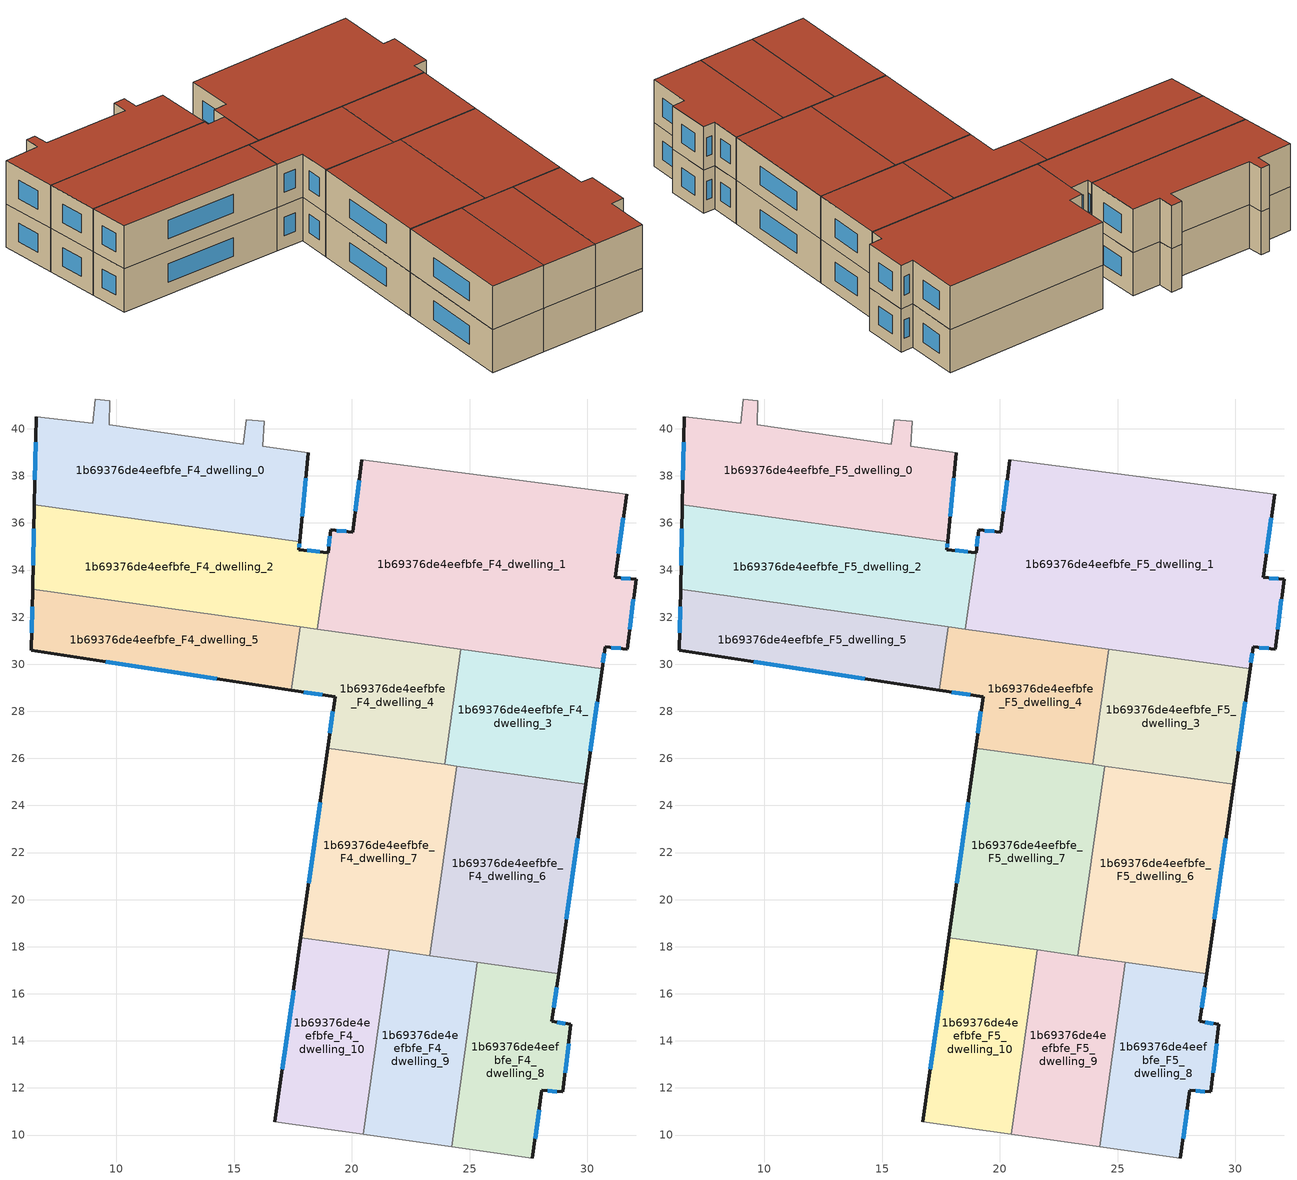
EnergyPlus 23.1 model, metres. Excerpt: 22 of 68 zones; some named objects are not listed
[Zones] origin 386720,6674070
1b69376de4eefbfe_F4_dwelling_0
 floor to 1b69376de4eefbfe_F3_dwelling_0 (EU_floor_Construction): 16.28,40.32 16.2,39.26 18.14,38.99 17.78,35.2 6.52,36.78 6.59,40.5 9,40.24 9.11,41.27 9.71,41.19 9.68,40.17 15.39,39.35 15.51,40.39 z12
 wall outside (EU_wall_Construction): 17.78,35.2 18.14,38.99 / 6.59,40.5 6.52,36.78 z12:15
 wall adiabatic (EU_wall_Construction): 18.14,38.99 16.2,39.26 16.28,40.32 15.51,40.39 15.39,39.35 9.68,40.17 9.71,41.19 9.11,41.27 9,40.24 6.59,40.5 z12:15
 wall to 1b69376de4eefbfe_F4_dwelling_2 (EU_wall_Construction): 6.52,36.78 17.78,35.2 z12:15
 window (EU_Window_Construction): 17.88,36.28 18.03,37.91 / 6.57,39.44 6.54,37.84 z12.86:14.14
1b69376de4eefbfe_F4_dwelling_1
 floor to 1b69376de4eefbfe_F3_dwelling_1 (EU_floor_Construction): 31.67,37.22 31.18,33.69 32.07,33.6 31.69,30.64 30.76,30.73 30.63,29.8 18.54,31.5 18.99,34.74 19.09,35.71 20.03,35.62 20.41,38.69 z12
 wall outside (EU_wall_Construction): 30.63,29.8 30.76,30.73 31.69,30.64 32.07,33.6 31.18,33.69 31.67,37.22 / 20.41,38.69 20.03,35.62 19.09,35.71 18.99,34.74 z12:15
 wall to 1b69376de4eefbfe_F4_dwelling_2 (EU_wall_Construction): 18.99,34.74 18.54,31.5 z12:15
 wall adiabatic (EU_wall_Construction): 31.67,37.22 20.41,38.69 z12:15
 wall to 1b69376de4eefbfe_F4_dwelling_4 (EU_wall_Construction): 18.54,31.5 24.62,30.64 z12:15
 wall to 1b69376de4eefbfe_F4_dwelling_3 (EU_wall_Construction): 24.63,30.64 30.63,29.8 z12:15
 window (EU_Window_Construction): 31.32,34.7 31.53,36.21 / 31.81,33.63 31.43,33.66 / 31.8,31.49 31.96,32.76 / 31.03,30.71 31.43,30.67 / 30.66,30.07 30.72,30.47 / 19.06,35.43 19.02,35.02 / 19.76,35.64 19.36,35.68 / 20.3,37.81 20.14,36.49 z12.86:14.14
1b69376de4eefbfe_F4_dwelling_10
 floor to 1b69376de4eefbfe_F3_dwelling_10 (EU_floor_Construction): 21.58,17.86 20.49,10.03 16.73,10.55 17.84,18.39 z12
 wall outside (EU_wall_Construction): 17.84,18.39 16.73,10.55 z12:15
 wall to 1b69376de4eefbfe_F4_dwelling_9 (EU_wall_Construction): 20.49,10.03 21.58,17.86 z12:15
 wall adiabatic (EU_wall_Construction): 16.73,10.55 20.49,10.03 z12:15
 wall to 1b69376de4eefbfe_F4_dwelling_7 (EU_wall_Construction): 21.58,17.86 17.84,18.39 z12:15
 window (EU_Window_Construction): 17.52,16.15 17.05,12.79 z12.86:14.14
1b69376de4eefbfe_F4_dwelling_2
 floor to 1b69376de4eefbfe_F3_dwelling_2 (EU_floor_Construction): 17.78,35.2 17.75,34.87 18.99,34.74 18.54,31.5 6.44,33.19 6.52,36.78 z12
 wall outside (EU_wall_Construction): 6.52,36.78 6.44,33.19 / 18.99,34.74 17.75,34.87 17.78,35.2 z12:15
 wall to 1b69376de4eefbfe_F4_dwelling_5 (EU_wall_Construction): 6.44,33.19 17.8,31.6 z12:15
 wall to 1b69376de4eefbfe_F4_dwelling_4 (EU_wall_Construction): 17.8,31.6 18.54,31.5 z12:15
 window (EU_Window_Construction): 6.5,35.75 6.46,34.21 / 17.76,34.97 17.77,35.11 / 18.64,34.78 18.1,34.83 z12.86:14.14
1b69376de4eefbfe_F4_dwelling_3
 floor to 1b69376de4eefbfe_F3_dwelling_3 (EU_floor_Construction): 30.63,29.8 29.93,24.91 23.94,25.74 24.62,30.64 z12
 wall outside (EU_wall_Construction): 29.93,24.91 30.63,29.8 z12:15
 wall to 1b69376de4eefbfe_F4_dwelling_4 (EU_wall_Construction): 24.62,30.64 23.94,25.74 z12:15
 wall to 1b69376de4eefbfe_F4_dwelling_6 (EU_wall_Construction): 24.44,25.67 29.93,24.91 z12:15
 wall to 1b69376de4eefbfe_F4_dwelling_7 (EU_wall_Construction): 23.94,25.74 24.44,25.67 z12:15
 window (EU_Window_Construction): 30.13,26.3 30.43,28.4 z12.86:14.14
1b69376de4eefbfe_F4_dwelling_4
 floor to 1b69376de4eefbfe_F3_dwelling_4 (EU_floor_Construction): 24.62,30.64 23.94,25.74 18.97,26.44 19.28,28.62 17.42,28.9 17.8,31.6 z12
 wall outside (EU_wall_Construction): 17.42,28.9 19.28,28.62 18.97,26.44 z12:15
 wall to 1b69376de4eefbfe_F4_dwelling_5 (EU_wall_Construction): 17.8,31.6 17.42,28.9 z12:15
 wall to 1b69376de4eefbfe_F4_dwelling_7 (EU_wall_Construction): 18.97,26.44 23.94,25.74 z12:15
 window (EU_Window_Construction): 19.19,27.99 19.06,27.06 / 17.95,28.82 18.75,28.7 z12.86:14.14
1b69376de4eefbfe_F4_dwelling_5
 floor to 1b69376de4eefbfe_F3_dwelling_5 (EU_floor_Construction): 17.8,31.6 17.42,28.9 6.39,30.59 6.44,33.19 z12
 wall outside (EU_wall_Construction): 6.44,33.19 6.39,30.59 17.42,28.9 z12:15
 window (EU_Window_Construction): 6.43,32.45 6.41,31.34 / 9.54,30.11 14.27,29.39 z12.86:14.14
1b69376de4eefbfe_F4_dwelling_6
 floor to 1b69376de4eefbfe_F3_dwelling_6 (EU_floor_Construction): 29.93,24.91 28.78,16.86 23.32,17.62 24.44,25.67 z12
 wall outside (EU_wall_Construction): 28.78,16.86 29.93,24.91 z12:15
 wall to 1b69376de4eefbfe_F4_dwelling_7 (EU_wall_Construction): 24.44,25.67 23.32,17.62 z12:15
 wall to 1b69376de4eefbfe_F4_dwelling_8 (EU_wall_Construction): 25.33,17.34 28.78,16.86 z12:15
 wall to 1b69376de4eefbfe_F4_dwelling_9 (EU_wall_Construction): 23.32,17.62 25.33,17.34 z12:15
 window (EU_Window_Construction): 29.11,19.16 29.6,22.61 z12.86:14.14
1b69376de4eefbfe_F4_dwelling_7
 floor to 1b69376de4eefbfe_F3_dwelling_7 (EU_floor_Construction): 24.44,25.67 23.32,17.62 17.84,18.39 18.97,26.44 z12
 wall outside (EU_wall_Construction): 18.97,26.44 17.84,18.39 z12:15
 wall to 1b69376de4eefbfe_F4_dwelling_9 (EU_wall_Construction): 21.58,17.86 23.32,17.62 z12:15
 window (EU_Window_Construction): 18.65,24.14 18.16,20.69 z12.86:14.14
1b69376de4eefbfe_F4_dwelling_8
 floor to 1b69376de4eefbfe_F3_dwelling_8 (EU_floor_Construction): 28.78,16.86 28.49,14.83 29.31,14.7 28.96,11.83 28.07,11.89 27.66,9.03 24.24,9.5 25.33,17.34 z12
 wall outside (EU_wall_Construction): 27.66,9.03 28.07,11.89 28.96,11.83 29.31,14.7 28.49,14.83 28.78,16.86 z12:15
 wall adiabatic (EU_wall_Construction): 24.24,9.5 27.66,9.03 z12:15
 wall to 1b69376de4eefbfe_F4_dwelling_9 (EU_wall_Construction): 25.33,17.34 24.24,9.5 z12:15
 window (EU_Window_Construction): 29.06,12.65 29.21,13.88 / 28.33,11.88 28.7,11.85 / 27.78,9.84 27.96,11.07 / 28.57,15.41 28.7,16.28 / 29.07,14.74 28.72,14.79 z12.86:14.14
1b69376de4eefbfe_F4_dwelling_9
 floor to 1b69376de4eefbfe_F3_dwelling_9 (EU_floor_Construction): 25.33,17.34 24.24,9.5 20.49,10.03 21.58,17.86 z12
 wall adiabatic (EU_wall_Construction): 20.49,10.03 24.24,9.5 z12:15
1b69376de4eefbfe_F5_dwelling_0
 floor to 1b69376de4eefbfe_F4_dwelling_0 (EU_floor_Construction): 16.28,40.32 16.2,39.26 18.14,38.99 17.78,35.2 6.52,36.78 6.59,40.5 9,40.24 9.11,41.27 9.71,41.19 9.68,40.17 15.39,39.35 15.51,40.39 z15
 wall outside (EU_wall_Construction): 17.78,35.2 18.14,38.99 / 6.59,40.5 6.52,36.78 z15:18
 wall adiabatic (EU_wall_Construction): 18.14,38.99 16.2,39.26 16.28,40.32 15.51,40.39 15.39,39.35 9.68,40.17 9.71,41.19 9.11,41.27 9,40.24 6.59,40.5 z15:18
 wall to 1b69376de4eefbfe_F5_dwelling_2 (EU_wall_Construction): 6.52,36.78 17.78,35.2 z15:18
 window (EU_Window_Construction): 17.88,36.28 18.03,37.91 / 6.57,39.44 6.54,37.84 z15.86:17.14
 roof outside (EU_roof_Construction): 17.78,35.2 18.14,38.99 16.2,39.26 16.28,40.32 15.51,40.39 15.39,39.35 9.68,40.17 9.71,41.19 9.11,41.27 9,40.24 6.59,40.5 6.52,36.78 z18
1b69376de4eefbfe_F5_dwelling_1
 floor to 1b69376de4eefbfe_F4_dwelling_1 (EU_floor_Construction): 31.67,37.22 31.18,33.69 32.07,33.6 31.69,30.64 30.76,30.73 30.63,29.8 18.54,31.5 18.99,34.74 19.09,35.71 20.03,35.62 20.41,38.69 z15
 wall outside (EU_wall_Construction): 30.63,29.8 30.76,30.73 31.69,30.64 32.07,33.6 31.18,33.69 31.67,37.22 / 20.41,38.69 20.03,35.62 19.09,35.71 18.99,34.74 z15:18
 wall to 1b69376de4eefbfe_F5_dwelling_2 (EU_wall_Construction): 18.99,34.74 18.54,31.5 z15:18
 wall adiabatic (EU_wall_Construction): 31.67,37.22 20.41,38.69 z15:18
 wall to 1b69376de4eefbfe_F5_dwelling_4 (EU_wall_Construction): 18.54,31.5 24.62,30.64 z15:18
 wall to 1b69376de4eefbfe_F5_dwelling_3 (EU_wall_Construction): 24.63,30.64 30.63,29.8 z15:18
 window (EU_Window_Construction): 31.32,34.7 31.53,36.21 / 31.81,33.63 31.43,33.66 / 31.8,31.49 31.96,32.76 / 31.03,30.71 31.43,30.67 / 30.66,30.07 30.72,30.47 / 19.06,35.43 19.02,35.02 / 19.76,35.64 19.36,35.68 / 20.3,37.81 20.14,36.49 z15.86:17.14
 roof outside (EU_roof_Construction): 31.69,30.64 32.07,33.6 31.18,33.69 31.67,37.22 20.41,38.69 20.03,35.62 19.09,35.71 18.99,34.74 18.54,31.5 30.63,29.8 30.76,30.73 z18
1b69376de4eefbfe_F5_dwelling_10
 floor to 1b69376de4eefbfe_F4_dwelling_10 (EU_floor_Construction): 21.58,17.86 20.49,10.03 16.73,10.55 17.84,18.39 z15
 wall outside (EU_wall_Construction): 17.84,18.39 16.73,10.55 z15:18
 wall to 1b69376de4eefbfe_F5_dwelling_9 (EU_wall_Construction): 20.49,10.03 21.58,17.86 z15:18
 wall adiabatic (EU_wall_Construction): 16.73,10.55 20.49,10.03 z15:18
 wall to 1b69376de4eefbfe_F5_dwelling_7 (EU_wall_Construction): 21.58,17.86 17.84,18.39 z15:18
 window (EU_Window_Construction): 17.52,16.15 17.05,12.79 z15.86:17.14
 roof outside (EU_roof_Construction): 20.49,10.03 21.58,17.86 17.84,18.39 16.73,10.55 z18
1b69376de4eefbfe_F5_dwelling_2
 floor to 1b69376de4eefbfe_F4_dwelling_2 (EU_floor_Construction): 17.78,35.2 17.75,34.87 18.99,34.74 18.54,31.5 6.44,33.19 6.52,36.78 z15
 wall outside (EU_wall_Construction): 6.52,36.78 6.44,33.19 / 18.99,34.74 17.75,34.87 17.78,35.2 z15:18
 wall to 1b69376de4eefbfe_F5_dwelling_5 (EU_wall_Construction): 6.44,33.19 17.8,31.6 z15:18
 wall to 1b69376de4eefbfe_F5_dwelling_4 (EU_wall_Construction): 17.8,31.6 18.54,31.5 z15:18
 window (EU_Window_Construction): 6.5,35.75 6.46,34.21 / 17.76,34.97 17.77,35.11 / 18.64,34.78 18.1,34.83 z15.86:17.14
 roof outside (EU_roof_Construction): 18.54,31.5 18.99,34.74 17.75,34.87 17.78,35.2 6.52,36.78 6.44,33.19 z18
1b69376de4eefbfe_F5_dwelling_3
 floor to 1b69376de4eefbfe_F4_dwelling_3 (EU_floor_Construction): 30.63,29.8 29.93,24.91 23.94,25.74 24.62,30.64 z15
 wall outside (EU_wall_Construction): 29.93,24.91 30.63,29.8 z15:18
 wall to 1b69376de4eefbfe_F5_dwelling_4 (EU_wall_Construction): 24.62,30.64 23.94,25.74 z15:18
 wall to 1b69376de4eefbfe_F5_dwelling_6 (EU_wall_Construction): 24.44,25.67 29.93,24.91 z15:18
 wall to 1b69376de4eefbfe_F5_dwelling_7 (EU_wall_Construction): 23.94,25.74 24.44,25.67 z15:18
 window (EU_Window_Construction): 30.13,26.3 30.43,28.4 z15.86:17.14
 roof outside (EU_roof_Construction): 29.93,24.91 30.63,29.8 24.62,30.64 23.94,25.74 z18
1b69376de4eefbfe_F5_dwelling_4
 floor to 1b69376de4eefbfe_F4_dwelling_4 (EU_floor_Construction): 24.62,30.64 23.94,25.74 18.97,26.44 19.28,28.62 17.42,28.9 17.8,31.6 z15
 wall outside (EU_wall_Construction): 17.42,28.9 19.28,28.62 18.97,26.44 z15:18
 wall to 1b69376de4eefbfe_F5_dwelling_5 (EU_wall_Construction): 17.8,31.6 17.42,28.9 z15:18
 wall to 1b69376de4eefbfe_F5_dwelling_7 (EU_wall_Construction): 18.97,26.44 23.94,25.74 z15:18
 window (EU_Window_Construction): 19.19,27.99 19.06,27.06 / 17.95,28.82 18.75,28.7 z15.86:17.14
 roof outside (EU_roof_Construction): 23.94,25.74 24.62,30.64 17.8,31.6 17.42,28.9 19.28,28.62 18.97,26.44 z18
1b69376de4eefbfe_F5_dwelling_5
 floor to 1b69376de4eefbfe_F4_dwelling_5 (EU_floor_Construction): 17.8,31.6 17.42,28.9 6.39,30.59 6.44,33.19 z15
 wall outside (EU_wall_Construction): 6.44,33.19 6.39,30.59 17.42,28.9 z15:18
 window (EU_Window_Construction): 6.43,32.45 6.41,31.34 / 9.54,30.11 14.27,29.39 z15.86:17.14
 roof outside (EU_roof_Construction): 17.42,28.9 17.8,31.6 6.44,33.19 6.39,30.59 z18
1b69376de4eefbfe_F5_dwelling_6
 floor to 1b69376de4eefbfe_F4_dwelling_6 (EU_floor_Construction): 29.93,24.91 28.78,16.86 23.32,17.62 24.44,25.67 z15
 wall outside (EU_wall_Construction): 28.78,16.86 29.93,24.91 z15:18
 wall to 1b69376de4eefbfe_F5_dwelling_7 (EU_wall_Construction): 24.44,25.67 23.32,17.62 z15:18
 wall to 1b69376de4eefbfe_F5_dwelling_8 (EU_wall_Construction): 25.33,17.34 28.78,16.86 z15:18
 wall to 1b69376de4eefbfe_F5_dwelling_9 (EU_wall_Construction): 23.32,17.62 25.33,17.34 z15:18
 window (EU_Window_Construction): 29.11,19.16 29.6,22.61 z15.86:17.14
 roof outside (EU_roof_Construction): 28.78,16.86 29.93,24.91 24.44,25.67 23.32,17.62 z18
1b69376de4eefbfe_F5_dwelling_7
 floor to 1b69376de4eefbfe_F4_dwelling_7 (EU_floor_Construction): 24.44,25.67 23.32,17.62 17.84,18.39 18.97,26.44 z15
 wall outside (EU_wall_Construction): 18.97,26.44 17.84,18.39 z15:18
 wall to 1b69376de4eefbfe_F5_dwelling_9 (EU_wall_Construction): 21.58,17.86 23.32,17.62 z15:18
 window (EU_Window_Construction): 18.65,24.14 18.16,20.69 z15.86:17.14
 roof outside (EU_roof_Construction): 23.32,17.62 24.44,25.67 18.97,26.44 17.84,18.39 z18
1b69376de4eefbfe_F5_dwelling_8
 floor to 1b69376de4eefbfe_F4_dwelling_8 (EU_floor_Construction): 28.78,16.86 28.49,14.83 29.31,14.7 28.96,11.83 28.07,11.89 27.66,9.03 24.24,9.5 25.33,17.34 z15
 wall outside (EU_wall_Construction): 27.66,9.03 28.07,11.89 28.96,11.83 29.31,14.7 28.49,14.83 28.78,16.86 z15:18
 wall adiabatic (EU_wall_Construction): 24.24,9.5 27.66,9.03 z15:18
 wall to 1b69376de4eefbfe_F5_dwelling_9 (EU_wall_Construction): 25.33,17.34 24.24,9.5 z15:18
 window (EU_Window_Construction): 29.06,12.65 29.21,13.88 / 28.33,11.88 28.7,11.85 / 27.78,9.84 27.96,11.07 / 28.57,15.41 28.7,16.28 / 29.07,14.74 28.72,14.79 z15.86:17.14
 roof outside (EU_roof_Construction): 27.66,9.03 28.07,11.89 28.96,11.83 29.31,14.7 28.49,14.83 28.78,16.86 25.33,17.34 24.24,9.5 z18
1b69376de4eefbfe_F5_dwelling_9
 floor to 1b69376de4eefbfe_F4_dwelling_9 (EU_floor_Construction): 25.33,17.34 24.24,9.5 20.49,10.03 21.58,17.86 z15
 wall adiabatic (EU_wall_Construction): 20.49,10.03 24.24,9.5 z15:18
 roof outside (EU_roof_Construction): 24.24,9.5 25.33,17.34 21.58,17.86 20.49,10.03 z18
[Building]
EU S2 Campaign: North Axis=0; Terrain=City; Solar Distribution=FullExterior
[Site:Location]
Helsinki-Vantaa.AP: Latitude=60.317; Longitude=24.963; Time Zone=2; Elevation=54.6
[SizingPeriod:WeatherFileDays]
AnnualSizingPeriod: Begin Month=1; Begin Day of Month=1; End Month=12; End Day of Month=31; Day of Week for Start Day=Monday; Use Weather File Daylight Saving Period=No; Use Weather File Rain and Snow Indicators=No
[MATERIAL]
EU_InternalMass_Material: Roughness=MediumRough; Thickness=0.1; Conductivity=1; Density=1800; Specific Heat=900; Thermal Absorptance=0.9; Solar Absorptance=0.7; Visible Absorptance=0.7
[MATERIAL:NOMASS] Roughness=MediumRough; Thermal Absorptance=0.9; Solar Absorptance=0.7; Visible Absorptance=0.7
Name | Thermal Resistance
EU_wall_NoMass | 1.10183
EU_roof_NoMass; EU_floor_NoMass | 1.70606
[WINDOWMATERIAL:SIMPLEGLAZINGSYSTEM]
EU_Window_SimpleGlazing: UFactor=3.11035; Solar Heat Gain Coefficient=0.8; Visible Transmittance=0.8
[CONSTRUCTION]
EU_wall_Construction: EU_wall_NoMass
EU_roof_Construction: EU_roof_NoMass
EU_floor_Construction: EU_floor_NoMass
EU_Window_Construction: EU_Window_SimpleGlazing
EU_InternalMass_Construction: EU_InternalMass_Material
[ZONE] Type=1; Multiplier=1; Ceiling Height=autocalculate; Floor Area=autocalculate; Part of Total Floor Area=Yes
Name | Volume
1b69376de4eefbfe_F4_dwelling_0; 1b69376de4eefbfe_F5_dwelling_0 | 135.052
1b69376de4eefbfe_F4_dwelling_1; 1b69376de4eefbfe_F5_dwelling_1 | 272.368
1b69376de4eefbfe_F4_dwelling_10; 1b69376de4eefbfe_F5_dwelling_10 | 89.8799
1b69376de4eefbfe_F4_dwelling_2; 1b69376de4eefbfe_F5_dwelling_2 | 131.752
1b69376de4eefbfe_F4_dwelling_3; 1b69376de4eefbfe_F5_dwelling_3 | 89.8623
1b69376de4eefbfe_F4_dwelling_4; 1b69376de4eefbfe_F5_dwelling_4 | 89.8608
1b69376de4eefbfe_F4_dwelling_5; 1b69376de4eefbfe_F5_dwelling_5 | 89.8982
1b69376de4eefbfe_F4_dwelling_6; 1b69376de4eefbfe_F5_dwelling_6 | 134.775
1b69376de4eefbfe_F4_dwelling_7; 1b69376de4eefbfe_F5_dwelling_7 | 134.815
1b69376de4eefbfe_F4_dwelling_8; 1b69376de4eefbfe_F5_dwelling_8 | 89.8513
1b69376de4eefbfe_F4_dwelling_9; 1b69376de4eefbfe_F5_dwelling_9 | 89.8645
[INTERNALMASS] Construction=EU_InternalMass_Construction
Name | Zone or ZoneList | Surface Area
1b69376de4eefbfe_F4_dwelling_0_EU_InternalMass | 1b69376de4eefbfe_F4_dwelling_0 | 45.0171
1b69376de4eefbfe_F4_dwelling_1_EU_InternalMass | 1b69376de4eefbfe_F4_dwelling_1 | 90.7893
1b69376de4eefbfe_F4_dwelling_2_EU_InternalMass | 1b69376de4eefbfe_F4_dwelling_2 | 43.9175
1b69376de4eefbfe_F4_dwelling_3_EU_InternalMass | 1b69376de4eefbfe_F4_dwelling_3 | 29.9541
1b69376de4eefbfe_F4_dwelling_4_EU_InternalMass | 1b69376de4eefbfe_F4_dwelling_4 | 29.9517
1b69376de4eefbfe_F4_dwelling_5_EU_InternalMass | 1b69376de4eefbfe_F4_dwelling_5 | 29.9643
1b69376de4eefbfe_F4_dwelling_6_EU_InternalMass | 1b69376de4eefbfe_F4_dwelling_6 | 44.9249
1b69376de4eefbfe_F4_dwelling_7_EU_InternalMass | 1b69376de4eefbfe_F4_dwelling_7 | 44.9383
1b69376de4eefbfe_F4_dwelling_8_EU_InternalMass | 1b69376de4eefbfe_F4_dwelling_8 | 29.9503
1b69376de4eefbfe_F4_dwelling_9_EU_InternalMass | 1b69376de4eefbfe_F4_dwelling_9 | 29.9548
1b69376de4eefbfe_F4_dwelling_10_EU_InternalMass | 1b69376de4eefbfe_F4_dwelling_10 | 29.9597
1b69376de4eefbfe_F5_dwelling_0_EU_InternalMass | 1b69376de4eefbfe_F5_dwelling_0 | 45.0171
1b69376de4eefbfe_F5_dwelling_1_EU_InternalMass | 1b69376de4eefbfe_F5_dwelling_1 | 90.7893
1b69376de4eefbfe_F5_dwelling_2_EU_InternalMass | 1b69376de4eefbfe_F5_dwelling_2 | 43.9175
1b69376de4eefbfe_F5_dwelling_3_EU_InternalMass | 1b69376de4eefbfe_F5_dwelling_3 | 29.9541
1b69376de4eefbfe_F5_dwelling_4_EU_InternalMass | 1b69376de4eefbfe_F5_dwelling_4 | 29.9517
1b69376de4eefbfe_F5_dwelling_5_EU_InternalMass | 1b69376de4eefbfe_F5_dwelling_5 | 29.9643
1b69376de4eefbfe_F5_dwelling_6_EU_InternalMass | 1b69376de4eefbfe_F5_dwelling_6 | 44.9249
1b69376de4eefbfe_F5_dwelling_7_EU_InternalMass | 1b69376de4eefbfe_F5_dwelling_7 | 44.9383
1b69376de4eefbfe_F5_dwelling_8_EU_InternalMass | 1b69376de4eefbfe_F5_dwelling_8 | 29.9503
1b69376de4eefbfe_F5_dwelling_9_EU_InternalMass | 1b69376de4eefbfe_F5_dwelling_9 | 29.9548
1b69376de4eefbfe_F5_dwelling_10_EU_InternalMass | 1b69376de4eefbfe_F5_dwelling_10 | 29.9597
[OTHEREQUIPMENT] Fuel Type=Electricity; Design Level Calculation Method=Watts/Area; Power per Zone Floor Area=1; Fraction Latent=0; Fraction Radiant=0; Fraction Lost=0; Carbon Dioxide Generation Rate=0; EndUse Subcategory=EU_Step8_InternalGains
Name | Zone or ZoneList or Space or SpaceList | Schedule
EU_Step8_InternalGain_1b69376de4eefbfe_F4_dwelling_0_f000 | 1b69376de4eefbfe_F4_dwelling_0 | EU_Step8_GainSchedule_1b69376de4eefbfe_F4_dwelling_0_f000
EU_Step8_InternalGain_1b69376de4eefbfe_F4_dwelling_1_f000 | 1b69376de4eefbfe_F4_dwelling_1 | EU_Step8_GainSchedule_1b69376de4eefbfe_F4_dwelling_1_f000
EU_Step8_InternalGain_1b69376de4eefbfe_F4_dwelling_2_f000 | 1b69376de4eefbfe_F4_dwelling_2 | EU_Step8_GainSchedule_1b69376de4eefbfe_F4_dwelling_2_f000
EU_Step8_InternalGain_1b69376de4eefbfe_F4_dwelling_3_f000 | 1b69376de4eefbfe_F4_dwelling_3 | EU_Step8_GainSchedule_1b69376de4eefbfe_F4_dwelling_3_f000
EU_Step8_InternalGain_1b69376de4eefbfe_F4_dwelling_4_f000 | 1b69376de4eefbfe_F4_dwelling_4 | EU_Step8_GainSchedule_1b69376de4eefbfe_F4_dwelling_4_f000
EU_Step8_InternalGain_1b69376de4eefbfe_F4_dwelling_5_f000 | 1b69376de4eefbfe_F4_dwelling_5 | EU_Step8_GainSchedule_1b69376de4eefbfe_F4_dwelling_5_f000
EU_Step8_InternalGain_1b69376de4eefbfe_F4_dwelling_6_f000 | 1b69376de4eefbfe_F4_dwelling_6 | EU_Step8_GainSchedule_1b69376de4eefbfe_F4_dwelling_6_f000
EU_Step8_InternalGain_1b69376de4eefbfe_F4_dwelling_7_f000 | 1b69376de4eefbfe_F4_dwelling_7 | EU_Step8_GainSchedule_1b69376de4eefbfe_F4_dwelling_7_f000
EU_Step8_InternalGain_1b69376de4eefbfe_F4_dwelling_8_f000 | 1b69376de4eefbfe_F4_dwelling_8 | EU_Step8_GainSchedule_1b69376de4eefbfe_F4_dwelling_8_f000
EU_Step8_InternalGain_1b69376de4eefbfe_F4_dwelling_9_f000 | 1b69376de4eefbfe_F4_dwelling_9 | EU_Step8_GainSchedule_1b69376de4eefbfe_F4_dwelling_9_f000
EU_Step8_InternalGain_1b69376de4eefbfe_F4_dwelling_10_f000 | 1b69376de4eefbfe_F4_dwelling_10 | EU_Step8_GainSchedule_1b69376de4eefbfe_F4_dwelling_10_f000
EU_Step8_InternalGain_1b69376de4eefbfe_F5_dwelling_0_f000 | 1b69376de4eefbfe_F5_dwelling_0 | EU_Step8_GainSchedule_1b69376de4eefbfe_F5_dwelling_0_f000
EU_Step8_InternalGain_1b69376de4eefbfe_F5_dwelling_1_f000 | 1b69376de4eefbfe_F5_dwelling_1 | EU_Step8_GainSchedule_1b69376de4eefbfe_F5_dwelling_1_f000
EU_Step8_InternalGain_1b69376de4eefbfe_F5_dwelling_2_f000 | 1b69376de4eefbfe_F5_dwelling_2 | EU_Step8_GainSchedule_1b69376de4eefbfe_F5_dwelling_2_f000
EU_Step8_InternalGain_1b69376de4eefbfe_F5_dwelling_3_f000 | 1b69376de4eefbfe_F5_dwelling_3 | EU_Step8_GainSchedule_1b69376de4eefbfe_F5_dwelling_3_f000
EU_Step8_InternalGain_1b69376de4eefbfe_F5_dwelling_4_f000 | 1b69376de4eefbfe_F5_dwelling_4 | EU_Step8_GainSchedule_1b69376de4eefbfe_F5_dwelling_4_f000
EU_Step8_InternalGain_1b69376de4eefbfe_F5_dwelling_5_f000 | 1b69376de4eefbfe_F5_dwelling_5 | EU_Step8_GainSchedule_1b69376de4eefbfe_F5_dwelling_5_f000
EU_Step8_InternalGain_1b69376de4eefbfe_F5_dwelling_6_f000 | 1b69376de4eefbfe_F5_dwelling_6 | EU_Step8_GainSchedule_1b69376de4eefbfe_F5_dwelling_6_f000
EU_Step8_InternalGain_1b69376de4eefbfe_F5_dwelling_7_f000 | 1b69376de4eefbfe_F5_dwelling_7 | EU_Step8_GainSchedule_1b69376de4eefbfe_F5_dwelling_7_f000
EU_Step8_InternalGain_1b69376de4eefbfe_F5_dwelling_8_f000 | 1b69376de4eefbfe_F5_dwelling_8 | EU_Step8_GainSchedule_1b69376de4eefbfe_F5_dwelling_8_f000
EU_Step8_InternalGain_1b69376de4eefbfe_F5_dwelling_9_f000 | 1b69376de4eefbfe_F5_dwelling_9 | EU_Step8_GainSchedule_1b69376de4eefbfe_F5_dwelling_9_f000
EU_Step8_InternalGain_1b69376de4eefbfe_F5_dwelling_10_f000 | 1b69376de4eefbfe_F5_dwelling_10 | EU_Step8_GainSchedule_1b69376de4eefbfe_F5_dwelling_10_f000
[ZONEVENTILATION:DESIGNFLOWRATE] Schedule=EU_AlwaysOn; Design Flow Rate Calculation Method=AirChanges/Hour; Air Changes per Hour=0.756316; Ventilation Type=Natural; Fan Pressure Rise=0; Fan Total Efficiency=1; Constant Term Coefficient=1; Temperature Term Coefficient=0; Velocity Term Coefficient=0; Velocity Squared Term Coefficient=0; Minimum Indoor Temperature=-100; Maximum Indoor Temperature=100; Delta Temperature=-100; Minimum Outdoor Temperature=-100; Maximum Outdoor Temperature=100; Maximum Wind Speed=40
Name | Zone or ZoneList or Space or SpaceList
EU_ConstantAir_1b69376de4eefbfe_F4_dwelling_0 | 1b69376de4eefbfe_F4_dwelling_0
EU_ConstantAir_1b69376de4eefbfe_F4_dwelling_1 | 1b69376de4eefbfe_F4_dwelling_1
EU_ConstantAir_1b69376de4eefbfe_F4_dwelling_2 | 1b69376de4eefbfe_F4_dwelling_2
EU_ConstantAir_1b69376de4eefbfe_F4_dwelling_3 | 1b69376de4eefbfe_F4_dwelling_3
EU_ConstantAir_1b69376de4eefbfe_F4_dwelling_4 | 1b69376de4eefbfe_F4_dwelling_4
EU_ConstantAir_1b69376de4eefbfe_F4_dwelling_5 | 1b69376de4eefbfe_F4_dwelling_5
EU_ConstantAir_1b69376de4eefbfe_F4_dwelling_6 | 1b69376de4eefbfe_F4_dwelling_6
EU_ConstantAir_1b69376de4eefbfe_F4_dwelling_7 | 1b69376de4eefbfe_F4_dwelling_7
EU_ConstantAir_1b69376de4eefbfe_F4_dwelling_8 | 1b69376de4eefbfe_F4_dwelling_8
EU_ConstantAir_1b69376de4eefbfe_F4_dwelling_9 | 1b69376de4eefbfe_F4_dwelling_9
EU_ConstantAir_1b69376de4eefbfe_F4_dwelling_10 | 1b69376de4eefbfe_F4_dwelling_10
EU_ConstantAir_1b69376de4eefbfe_F5_dwelling_0 | 1b69376de4eefbfe_F5_dwelling_0
EU_ConstantAir_1b69376de4eefbfe_F5_dwelling_1 | 1b69376de4eefbfe_F5_dwelling_1
EU_ConstantAir_1b69376de4eefbfe_F5_dwelling_2 | 1b69376de4eefbfe_F5_dwelling_2
EU_ConstantAir_1b69376de4eefbfe_F5_dwelling_3 | 1b69376de4eefbfe_F5_dwelling_3
EU_ConstantAir_1b69376de4eefbfe_F5_dwelling_4 | 1b69376de4eefbfe_F5_dwelling_4
EU_ConstantAir_1b69376de4eefbfe_F5_dwelling_5 | 1b69376de4eefbfe_F5_dwelling_5
EU_ConstantAir_1b69376de4eefbfe_F5_dwelling_6 | 1b69376de4eefbfe_F5_dwelling_6
EU_ConstantAir_1b69376de4eefbfe_F5_dwelling_7 | 1b69376de4eefbfe_F5_dwelling_7
EU_ConstantAir_1b69376de4eefbfe_F5_dwelling_8 | 1b69376de4eefbfe_F5_dwelling_8
EU_ConstantAir_1b69376de4eefbfe_F5_dwelling_9 | 1b69376de4eefbfe_F5_dwelling_9
EU_ConstantAir_1b69376de4eefbfe_F5_dwelling_10 | 1b69376de4eefbfe_F5_dwelling_10
[HVACTEMPLATE:ZONE:IDEALLOADSAIRSYSTEM] System Availability Schedule=EU_AlwaysOn; Maximum Heating Supply Air Temperature=50; Minimum Cooling Supply Air Temperature=13; Maximum Heating Supply Air Humidity Ratio=0.0156; Minimum Cooling Supply Air Humidity Ratio=0.0077; Heating Limit=NoLimit; Cooling Limit=NoLimit; Heating Availability Schedule=EU_AlwaysOn; Cooling Availability Schedule=EU_CoolingOff; Dehumidification Control Type=ConstantSensibleHeatRatio; Cooling Sensible Heat Ratio=0.7; Dehumidification Setpoint=60; Humidification Control Type=None; Humidification Setpoint=30; Outdoor Air Method=None; Outdoor Air Flow Rate per Person=0.00944; Outdoor Air Flow Rate per Zone Floor Area=0; Outdoor Air Flow Rate per Zone=0; Demand Controlled Ventilation Type=None; Outdoor Air Economizer Type=NoEconomizer; Heat Recovery Type=None; Sensible Heat Recovery Effectiveness=0.7; Latent Heat Recovery Effectiveness=0.65
Name | Template Thermostat
1b69376de4eefbfe_F4_dwelling_0 | EU_HeatOnly_1b69376de4eefbfe_F4_dwelling_0
1b69376de4eefbfe_F4_dwelling_1 | EU_HeatOnly_1b69376de4eefbfe_F4_dwelling_1
1b69376de4eefbfe_F4_dwelling_2 | EU_HeatOnly_1b69376de4eefbfe_F4_dwelling_2
1b69376de4eefbfe_F4_dwelling_3 | EU_HeatOnly_1b69376de4eefbfe_F4_dwelling_3
1b69376de4eefbfe_F4_dwelling_4 | EU_HeatOnly_1b69376de4eefbfe_F4_dwelling_4
1b69376de4eefbfe_F4_dwelling_5 | EU_HeatOnly_1b69376de4eefbfe_F4_dwelling_5
1b69376de4eefbfe_F4_dwelling_6 | EU_HeatOnly_1b69376de4eefbfe_F4_dwelling_6
1b69376de4eefbfe_F4_dwelling_7 | EU_HeatOnly_1b69376de4eefbfe_F4_dwelling_7
1b69376de4eefbfe_F4_dwelling_8 | EU_HeatOnly_1b69376de4eefbfe_F4_dwelling_8
1b69376de4eefbfe_F4_dwelling_9 | EU_HeatOnly_1b69376de4eefbfe_F4_dwelling_9
1b69376de4eefbfe_F4_dwelling_10 | EU_HeatOnly_1b69376de4eefbfe_F4_dwelling_10
1b69376de4eefbfe_F5_dwelling_0 | EU_HeatOnly_1b69376de4eefbfe_F5_dwelling_0
1b69376de4eefbfe_F5_dwelling_1 | EU_HeatOnly_1b69376de4eefbfe_F5_dwelling_1
1b69376de4eefbfe_F5_dwelling_2 | EU_HeatOnly_1b69376de4eefbfe_F5_dwelling_2
1b69376de4eefbfe_F5_dwelling_3 | EU_HeatOnly_1b69376de4eefbfe_F5_dwelling_3
1b69376de4eefbfe_F5_dwelling_4 | EU_HeatOnly_1b69376de4eefbfe_F5_dwelling_4
1b69376de4eefbfe_F5_dwelling_5 | EU_HeatOnly_1b69376de4eefbfe_F5_dwelling_5
1b69376de4eefbfe_F5_dwelling_6 | EU_HeatOnly_1b69376de4eefbfe_F5_dwelling_6
1b69376de4eefbfe_F5_dwelling_7 | EU_HeatOnly_1b69376de4eefbfe_F5_dwelling_7
1b69376de4eefbfe_F5_dwelling_8 | EU_HeatOnly_1b69376de4eefbfe_F5_dwelling_8
1b69376de4eefbfe_F5_dwelling_9 | EU_HeatOnly_1b69376de4eefbfe_F5_dwelling_9
1b69376de4eefbfe_F5_dwelling_10 | EU_HeatOnly_1b69376de4eefbfe_F5_dwelling_10
[SIZING:ZONE] Zone Cooling Design Supply Air Temperature Input Method=SupplyAirTemperature; Zone Cooling Design Supply Air Temperature=13; Zone Heating Design Supply Air Temperature Input Method=SupplyAirTemperature; Zone Heating Design Supply Air Temperature=50; Zone Cooling Design Supply Air Humidity Ratio=0.008; Zone Heating Design Supply Air Humidity Ratio=0.008; Cooling Design Air Flow Method=DesignDay; Cooling Design Air Flow Rate=0; Cooling Minimum Air Flow per Zone Floor Area=0.000762; Cooling Minimum Air Flow=0; Cooling Minimum Air Flow Fraction=0.2; Heating Design Air Flow Method=DesignDay; Heating Design Air Flow Rate=0; Heating Maximum Air Flow per Zone Floor Area=0.002032; Heating Maximum Air Flow=0.141576; Heating Maximum Air Flow Fraction=0.3; Account for Dedicated Outdoor Air System=No; Dedicated Outdoor Air System Control Strategy=NeutralSupplyAir; Dedicated Outdoor Air Low Setpoint Temperature for Design=autosize; Dedicated Outdoor Air High Setpoint Temperature for Design=autosize; Zone Load Sizing Method=Sensible Load Only No Latent Load; Zone Latent Cooling Design Supply Air Humidity Ratio Input Method=HumidityRatioDifference; Zone Cooling Design Supply Air Humidity Ratio Difference=0.005; Zone Latent Heating Design Supply Air Humidity Ratio Input Method=HumidityRatioDifference; Zone Humidification Design Supply Air Humidity Ratio Difference=0.005
1b69376de4eefbfe_F4_dwelling_0; 1b69376de4eefbfe_F4_dwelling_1; 1b69376de4eefbfe_F4_dwelling_2; 1b69376de4eefbfe_F4_dwelling_3; 1b69376de4eefbfe_F4_dwelling_4; 1b69376de4eefbfe_F4_dwelling_5; 1b69376de4eefbfe_F4_dwelling_6; 1b69376de4eefbfe_F4_dwelling_7; 1b69376de4eefbfe_F4_dwelling_8; 1b69376de4eefbfe_F4_dwelling_9; 1b69376de4eefbfe_F4_dwelling_10; 1b69376de4eefbfe_F5_dwelling_0; 1b69376de4eefbfe_F5_dwelling_1; 1b69376de4eefbfe_F5_dwelling_2; 1b69376de4eefbfe_F5_dwelling_3; 1b69376de4eefbfe_F5_dwelling_4; 1b69376de4eefbfe_F5_dwelling_5; 1b69376de4eefbfe_F5_dwelling_6; 1b69376de4eefbfe_F5_dwelling_7; 1b69376de4eefbfe_F5_dwelling_8; 1b69376de4eefbfe_F5_dwelling_9; 1b69376de4eefbfe_F5_dwelling_10
[SCHEDULE:CONSTANT]
Name | Hourly Value
EU_AlwaysOn | 1
EU_CoolingOff | 0
[SCHEDULE:FILE] Column Number=1; Rows to Skip at Top=0; Number of Hours of Data=8760; Column Separator=Comma; Interpolate to Timestep=No; Minutes per Item=60; Adjust Schedule for Daylight Savings=Yes
Name | File
EU_Step8_GainSchedule_1b69376de4eefbfe_F4_dwelling_0_f000 | ../../schedules/1b69376de4eefbfe/1b69376de4eefbfe_F4_dwelling_0_f000_gain.csv
EU_Step8_GainSchedule_1b69376de4eefbfe_F4_dwelling_1_f000 | ../../schedules/1b69376de4eefbfe/1b69376de4eefbfe_F4_dwelling_1_f000_gain.csv
EU_Step8_GainSchedule_1b69376de4eefbfe_F4_dwelling_2_f000 | ../../schedules/1b69376de4eefbfe/1b69376de4eefbfe_F4_dwelling_2_f000_gain.csv
EU_Step8_GainSchedule_1b69376de4eefbfe_F4_dwelling_3_f000 | ../../schedules/1b69376de4eefbfe/1b69376de4eefbfe_F4_dwelling_3_f000_gain.csv
EU_Step8_GainSchedule_1b69376de4eefbfe_F4_dwelling_4_f000 | ../../schedules/1b69376de4eefbfe/1b69376de4eefbfe_F4_dwelling_4_f000_gain.csv
EU_Step8_GainSchedule_1b69376de4eefbfe_F4_dwelling_5_f000 | ../../schedules/1b69376de4eefbfe/1b69376de4eefbfe_F4_dwelling_5_f000_gain.csv
EU_Step8_GainSchedule_1b69376de4eefbfe_F4_dwelling_6_f000 | ../../schedules/1b69376de4eefbfe/1b69376de4eefbfe_F4_dwelling_6_f000_gain.csv
EU_Step8_GainSchedule_1b69376de4eefbfe_F4_dwelling_7_f000 | ../../schedules/1b69376de4eefbfe/1b69376de4eefbfe_F4_dwelling_7_f000_gain.csv
EU_Step8_GainSchedule_1b69376de4eefbfe_F4_dwelling_8_f000 | ../../schedules/1b69376de4eefbfe/1b69376de4eefbfe_F4_dwelling_8_f000_gain.csv
EU_Step8_GainSchedule_1b69376de4eefbfe_F4_dwelling_9_f000 | ../../schedules/1b69376de4eefbfe/1b69376de4eefbfe_F4_dwelling_9_f000_gain.csv
EU_Step8_GainSchedule_1b69376de4eefbfe_F4_dwelling_10_f000 | ../../schedules/1b69376de4eefbfe/1b69376de4eefbfe_F4_dwelling_10_f000_gain.csv
EU_Step8_GainSchedule_1b69376de4eefbfe_F5_dwelling_0_f000 | ../../schedules/1b69376de4eefbfe/1b69376de4eefbfe_F5_dwelling_0_f000_gain.csv
EU_Step8_GainSchedule_1b69376de4eefbfe_F5_dwelling_1_f000 | ../../schedules/1b69376de4eefbfe/1b69376de4eefbfe_F5_dwelling_1_f000_gain.csv
EU_Step8_GainSchedule_1b69376de4eefbfe_F5_dwelling_2_f000 | ../../schedules/1b69376de4eefbfe/1b69376de4eefbfe_F5_dwelling_2_f000_gain.csv
EU_Step8_GainSchedule_1b69376de4eefbfe_F5_dwelling_3_f000 | ../../schedules/1b69376de4eefbfe/1b69376de4eefbfe_F5_dwelling_3_f000_gain.csv
EU_Step8_GainSchedule_1b69376de4eefbfe_F5_dwelling_4_f000 | ../../schedules/1b69376de4eefbfe/1b69376de4eefbfe_F5_dwelling_4_f000_gain.csv
EU_Step8_GainSchedule_1b69376de4eefbfe_F5_dwelling_5_f000 | ../../schedules/1b69376de4eefbfe/1b69376de4eefbfe_F5_dwelling_5_f000_gain.csv
EU_Step8_GainSchedule_1b69376de4eefbfe_F5_dwelling_6_f000 | ../../schedules/1b69376de4eefbfe/1b69376de4eefbfe_F5_dwelling_6_f000_gain.csv
EU_Step8_GainSchedule_1b69376de4eefbfe_F5_dwelling_7_f000 | ../../schedules/1b69376de4eefbfe/1b69376de4eefbfe_F5_dwelling_7_f000_gain.csv
EU_Step8_GainSchedule_1b69376de4eefbfe_F5_dwelling_8_f000 | ../../schedules/1b69376de4eefbfe/1b69376de4eefbfe_F5_dwelling_8_f000_gain.csv
EU_Step8_GainSchedule_1b69376de4eefbfe_F5_dwelling_9_f000 | ../../schedules/1b69376de4eefbfe/1b69376de4eefbfe_F5_dwelling_9_f000_gain.csv
EU_Step8_GainSchedule_1b69376de4eefbfe_F5_dwelling_10_f000 | ../../schedules/1b69376de4eefbfe/1b69376de4eefbfe_F5_dwelling_10_f000_gain.csv
